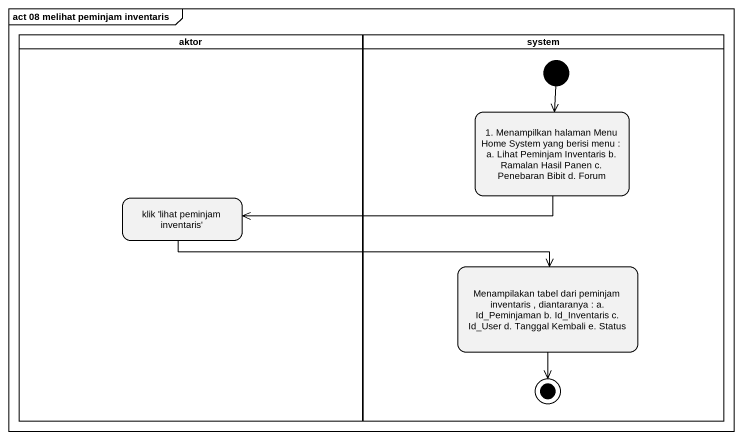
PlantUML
@startuml
mainframe act 08 melihat peminjam inventaris
hide empty description
state aktor <<partition>> {
  state "klik 'lihat peminjam inventaris'" as klik_lihat_peminjam
}
state system <<partition>> {
  state "1. Menampilkan halaman Menu Home System yang berisi menu : a. Lihat Peminjam Inventaris b. Ramalan Hasil Panen c. Penebaran Bibit d. Forum" as s1_Menampilkan_halaman_Menu
  state "Menampilakan tabel dari peminjam inventaris , diantaranya : a. Id_Peminjaman b. Id_Inventaris c. Id_User d. Tanggal Kembali e. Status" as Menampilakan_tabel_dari
  [*] --> s1_Menampilkan_halaman_Menu
  Menampilakan_tabel_dari --> [*]
}
s1_Menampilkan_halaman_Menu -left-> klik_lihat_peminjam
klik_lihat_peminjam -right-> Menampilakan_tabel_dari
@enduml
